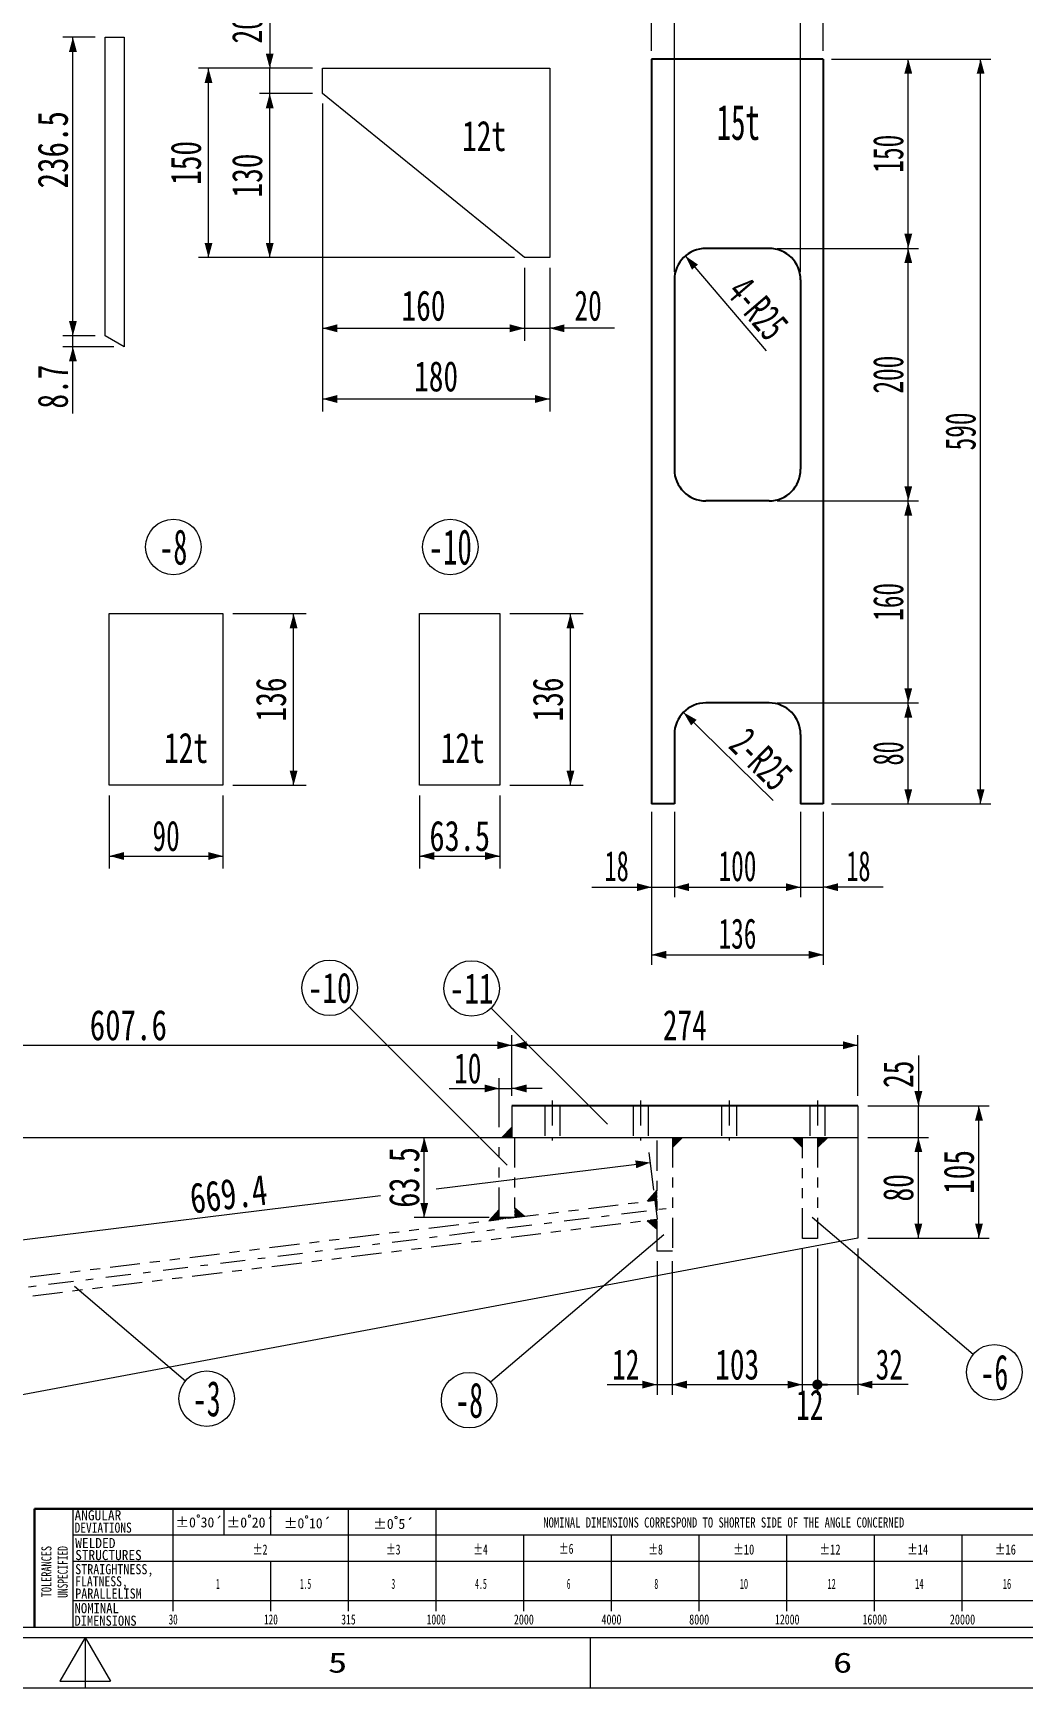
# Model space of a CAD drawing. Header units: millimetres. Extents: x -1604 to 1596, y -1101 to 1107.
# Drawn here: x -45 to 739, y -1101 to 210 of the extents above; entities that cross this region are included whole.
import ezdxf
from ezdxf.enums import TextEntityAlignment as Align

# ---------------------------------------------------------------- set-up
doc = ezdxf.new("R2010")
doc.units = ezdxf.units.MM
doc.header["$LTSCALE"] = 8
doc.linetypes.add('CENTER', pattern=[5.716318, 2.485356, -1.242678, 0.745607, -1.242678])
doc.linetypes.add('DIVIDE', pattern=[7.953138, 2.982427, -0.994142, 0.994142, -0.994142, 0.994142, -0.994142])
doc.layers.add('ZUWAKU', color=7, linetype='Continuous')
doc.styles.add('FdaStyle0', font='', dxfattribs={"width": 0.633743, "height": 24})
doc.styles.get('FdaStyle0').set_extended_font_data('굴림체')

# ---------------------------------------------------------------- blocks, each defined once
blk = doc.blocks.new('_ArrowFill')
at = {"linetype": 'Continuous'}
blk.add_hatch(color=0, dxfattribs=at).paths.add_polyline_path([(0, 0), (-0.97, 0.26), (-0.97, -0.26)], flags=0)
blk = doc.blocks.new('DA_IMAGEDIMGROUP_16')
at = {"color": 4, "lineweight": 13}
for p, q in [((444.7, 195.4), (444.7, 254.1)), ((462.7, 20.4), (462.7, 254.1)), ((562.7, 20.4), (562.7, 254.1)), ((580.7, 195.4), (580.7, 254.1)), ((397.4, 246.1), (444.7, 246.1)), ((444.7, 246.1), (462.7, 246.1)), ((462.7, 246.1), (562.7, 246.1)), ((562.7, 246.1), (580.7, 246.1)), ((628.1, 246.1), (580.7, 246.1))]:
    blk.add_line(p, q, dxfattribs=at)
at = {"color": 4, "xscale": 12.00001044027347, "yscale": 11.99999790884644}
for p in [(444.7, 246.1), (562.7, 246.1)]:
    blk.add_blockref('_ArrowFill', p, dxfattribs=at)
at = {"color": 4, "xscale": 12.00001044027347, "yscale": 11.99999790884644, "rotation": 180}
for p in [(462.7, 246.1), (580.7, 246.1)]:
    blk.add_blockref('_ArrowFill', p, dxfattribs=at)
at = {"color": 3, "style": 'FdaStyle0'}
for s, width, p, p2 in [('18', 0.605455, (407.4, 250.9), (426.6, 250.9)), ('100', 0.626254, (497.7, 250.9), (527.7, 250.9)), ('18', 0.605455, (598.9, 250.9), (618.1, 250.9))]:
    blk.add_text(s, height=24, dxfattribs=dict(at, width=width)).set_placement(p, p2, align=Align.FIT)
blk = doc.blocks.new('DA_IMAGEDIMGROUP_17')
at = {"color": 4, "lineweight": 13}
blk.add_line((535.6, -42.1), (471.5, 33), dxfattribs=at)
at = {"color": 4, "xscale": 12.00001044027347, "yscale": 11.99999790884644, "rotation": 130.4865811496968}
blk.add_blockref('_ArrowFill', (471.5, 33), dxfattribs=at)
at = {"color": 3, "style": 'FdaStyle0', "width": 0.639431}
blk.add_text('4-R25', height=24, rotation=310.4866, dxfattribs=at).set_placement((503.1, 3.3), (536.6, -35.9), align=Align.FIT)
blk = doc.blocks.new('DA_IMAGEDIMGROUP_18')
at = {"color": 4, "lineweight": 13}
blk.add_line((540.9, -398.4), (469.9, -328.5), dxfattribs=at)
at = {"color": 4, "xscale": 12.00001044027347, "yscale": 11.99999790884644, "rotation": 135.4092766094294}
blk.add_blockref('_ArrowFill', (469.9, -328.5), dxfattribs=at)
at = {"color": 3, "style": 'FdaStyle0', "width": 0.639431}
blk.add_text('2-R25', height=24, rotation=315.4093, dxfattribs=at).set_placement((504.7, -356), (541.4, -392.2), align=Align.FIT)
blk = doc.blocks.new('DA_IMAGEDIMGROUP_19')
at = {"color": 4, "lineweight": 13}
for p, q in [((444.7, -407.4), (444.7, -475)), ((462.7, -407.4), (462.7, -475)), ((562.7, -407.4), (562.7, -475)), ((580.7, -407.4), (580.7, -475)), ((397.4, -467), (444.7, -467)), ((444.7, -467), (462.7, -467)), ((462.7, -467), (562.7, -467)), ((562.7, -467), (580.7, -467)), ((628.1, -467), (580.7, -467))]:
    blk.add_line(p, q, dxfattribs=at)
at = {"color": 4, "xscale": 12.00001044027347, "yscale": 11.99999790884644}
for p in [(444.7, -467), (562.7, -467)]:
    blk.add_blockref('_ArrowFill', p, dxfattribs=at)
at = {"color": 4, "xscale": 12.00001044027347, "yscale": 11.99999790884644, "rotation": 180}
for p in [(462.7, -467), (580.7, -467)]:
    blk.add_blockref('_ArrowFill', p, dxfattribs=at)
at = {"color": 3, "style": 'FdaStyle0'}
for s, width, p, p2 in [('18', 0.605455, (407.4, -462.2), (426.6, -462.2)), ('100', 0.626254, (497.7, -462.2), (527.7, -462.2)), ('18', 0.605455, (598.9, -462.2), (618.1, -462.2))]:
    blk.add_text(s, height=24, dxfattribs=dict(at, width=width)).set_placement(p, p2, align=Align.FIT)
blk = doc.blocks.new('DA_IMAGEDIMGROUP_20')
at = {"color": 4, "lineweight": 13}
for p, q in [((444.7, -473.4), (444.7, -528.5)), ((580.7, -473.4), (580.7, -528.5)), ((444.7, -520.5), (580.7, -520.5))]:
    blk.add_line(p, q, dxfattribs=at)
at = {"color": 4, "xscale": 12.00001044027347, "yscale": 11.99999790884644, "rotation": 180}
blk.add_blockref('_ArrowFill', (444.7, -520.5), dxfattribs=at)
at = {"color": 4, "xscale": 12.00001044027347, "yscale": 11.99999790884644}
blk.add_blockref('_ArrowFill', (580.7, -520.5), dxfattribs=at)
at = {"color": 3, "style": 'FdaStyle0', "width": 0.625313}
blk.add_text('136', height=24, dxfattribs=at).set_placement((497.7, -515.7), (527.7, -515.7), align=Align.FIT)
blk = doc.blocks.new('DA_IMAGEDIMGROUP_21')
at = {"color": 4, "lineweight": 13}
for p, q in [((587.1, 189), (656, 189)), ((648, 39), (648, 189)), ((544.1, 39), (656, 39)), ((648, -161), (648, 39)), ((544.1, -161), (656, -161)), ((648, -321), (648, -161)), ((544.1, -321), (656, -321)), ((648, -401), (648, -321)), ((587.1, -401), (656, -401))]:
    blk.add_line(p, q, dxfattribs=at)
at = {"color": 4, "xscale": 12.00001044027347, "yscale": 11.99999790884644}
for p, rotation in [((648, 189), 90), ((648, 39), 270), ((648, 39), 90), ((648, -161), 270), ((648, -161), 90), ((648, -321), 270), ((648, -321), 90), ((648, -401), 270)]:
    blk.add_blockref('_ArrowFill', p, dxfattribs=dict(at, rotation=rotation))
at = {"color": 3, "style": 'FdaStyle0'}
for s, width, p, p2 in [('150', 0.626254, (644, 99), (644, 129)), ('200', 0.626254, (644, -76), (644, -46)), ('160', 0.626254, (644, -256), (644, -226)), ('80', 0.608682, (644, -370.6), (644, -351.4))]:
    blk.add_text(s, height=24, rotation=90, dxfattribs=dict(at, width=width)).set_placement(p, p2, align=Align.FIT)
blk = doc.blocks.new('DA_IMAGEDIMGROUP_22')
at = {"color": 4, "lineweight": 13}
for p, q in [((654.4, 189), (713.3, 189)), ((705.3, -401), (705.3, 189)), ((654.4, -401), (713.3, -401))]:
    blk.add_line(p, q, dxfattribs=at)
at = {"color": 4, "xscale": 12.00001044027347, "yscale": 11.99999790884644}
for p, rotation in [((705.3, 189), 90), ((705.3, -401), 270)]:
    blk.add_blockref('_ArrowFill', p, dxfattribs=dict(at, rotation=rotation))
at = {"color": 3, "style": 'FdaStyle0', "width": 0.626254}
blk.add_text('590', height=24, rotation=90, dxfattribs=at).set_placement((701.3, -121), (701.3, -91), align=Align.FIT)
blk = doc.blocks.new('DA_IMAGEDIMGROUP_32')
at = {"color": 4, "lineweight": 13}
for p, q in [((184, 153.7), (184, -34.3)), ((344, 23.7), (344, -34.3)), ((364, 23.7), (364, -34.3)), ((184, -24.3), (344, -24.3)), ((344, -24.3), (364, -24.3)), ((415.2, -24.3), (364, -24.3))]:
    blk.add_line(p, q, dxfattribs=at)
at = {"color": 4, "xscale": 12.00001044027347, "yscale": 11.99999790884644, "rotation": 180}
for p in [(184, -24.3), (364, -24.3)]:
    blk.add_blockref('_ArrowFill', p, dxfattribs=at)
at = {"color": 4, "xscale": 12.00001044027347, "yscale": 11.99999790884644}
blk.add_blockref('_ArrowFill', (344, -24.3), dxfattribs=at)
at = {"color": 3, "style": 'FdaStyle0'}
for s, width, p, p2 in [('160', 0.726454, (246.6, -18.3), (281.4, -18.3)), ('20', 0.684768, (383.6, -18.3), (405.2, -18.3))]:
    blk.add_text(s, height=24, dxfattribs=dict(at, width=width)).set_placement(p, p2, align=Align.FIT)
blk = doc.blocks.new('DA_IMAGEDIMGROUP_33')
at = {"color": 4, "lineweight": 13}
for p, q in [((184, 153.7), (184, -90.3)), ((364, 23.7), (364, -90.3)), ((184, -80.3), (364, -80.3))]:
    blk.add_line(p, q, dxfattribs=at)
at = {"color": 4, "xscale": 12.00001044027347, "yscale": 11.99999790884644, "rotation": 180}
blk.add_blockref('_ArrowFill', (184, -80.3), dxfattribs=at)
at = {"color": 4, "xscale": 12.00001044027347, "yscale": 11.99999790884644}
blk.add_blockref('_ArrowFill', (364, -80.3), dxfattribs=at)
at = {"color": 3, "style": 'FdaStyle0', "width": 0.726454}
blk.add_text('180', height=24, dxfattribs=at).set_placement((256.6, -74.3), (291.4, -74.3), align=Align.FIT)
blk = doc.blocks.new('DA_IMAGEDIMGROUP_34')
at = {"color": 4, "lineweight": 13}
for p, q in [((142.2, 232.9), (142.2, 181.7)), ((176, 181.7), (134.2, 181.7)), ((142.2, 161.7), (142.2, 181.7)), ((176, 161.7), (134.2, 161.7)), ((142.2, 31.7), (142.2, 161.7)), ((336, 31.7), (134.2, 31.7))]:
    blk.add_line(p, q, dxfattribs=at)
at = {"color": 4, "xscale": 12.00001044027347, "yscale": 11.99999790884644}
for p, rotation in [((142.2, 181.7), 270), ((142.2, 161.7), 90), ((142.2, 31.7), 270)]:
    blk.add_blockref('_ArrowFill', p, dxfattribs=dict(at, rotation=rotation))
at = {"color": 3, "style": 'FdaStyle0'}
for s, width, p, p2 in [('20', 0.684768, (136.2, 201.3), (136.2, 222.9)), ('130', 0.726454, (136.2, 79.3), (136.2, 114.1))]:
    blk.add_text(s, height=24, rotation=90, dxfattribs=dict(at, width=width)).set_placement(p, p2, align=Align.FIT)
blk = doc.blocks.new('DA_IMAGEDIMGROUP_35')
at = {"color": 4, "lineweight": 13}
for p, q in [((176, 181.7), (85.7, 181.7)), ((93.7, 31.7), (93.7, 181.7)), ((336, 31.7), (85.7, 31.7))]:
    blk.add_line(p, q, dxfattribs=at)
at = {"color": 4, "xscale": 12.00001044027347, "yscale": 11.99999790884644}
for p, rotation in [((93.7, 181.7), 90), ((93.7, 31.7), 270)]:
    blk.add_blockref('_ArrowFill', p, dxfattribs=dict(at, rotation=rotation))
at = {"color": 3, "style": 'FdaStyle0', "width": 0.726454}
blk.add_text('150', height=24, rotation=90, dxfattribs=at).set_placement((87.7, 89.3), (87.7, 124.1), align=Align.FIT)
blk = doc.blocks.new('DA_IMAGEDIMGROUP_110')
at = {"color": 4, "lineweight": 13}
for p, q in [((3.8, 206.3), (-21.7, 206.3)), ((-13.7, -30.2), (-13.7, 206.3)), ((3.8, -30.2), (-21.7, -30.2)), ((18.8, -38.9), (-21.7, -38.9)), ((-13.7, -38.9), (-13.7, -30.2)), ((-13.7, -91.9), (-13.7, -38.9))]:
    blk.add_line(p, q, dxfattribs=at)
at = {"color": 4, "xscale": 12.00001044027347, "yscale": 11.99999790884644}
for p, rotation in [((-13.7, 206.3), 90), ((-13.7, -30.2), 270), ((-13.7, -38.9), 90)]:
    blk.add_blockref('_ArrowFill', p, dxfattribs=dict(at, rotation=rotation))
at = {"color": 3, "style": 'FdaStyle0'}
for s, width, p, p2 in [('236.5', 0.758395, (-17.7, 86.5), (-17.7, 147.7)), ('8.7', 0.716395, (-17.7, -87.9), (-17.7, -53.1))]:
    blk.add_text(s, height=24, rotation=90, dxfattribs=dict(at, width=width)).set_placement(p, p2, align=Align.FIT)
blk = doc.blocks.new('DA_IMAGEDIMGROUP_111')
at = {"color": 4, "lineweight": 13}
for p, q in [((113.1, -250.3), (171.1, -250.3)), ((161.1, -386.3), (161.1, -250.3)), ((113.1, -386.3), (171.1, -386.3))]:
    blk.add_line(p, q, dxfattribs=at)
at = {"color": 4, "xscale": 12.00001044027347, "yscale": 11.99999790884644}
for p, rotation in [((161.1, -250.3), 90), ((161.1, -386.3), 270)]:
    blk.add_blockref('_ArrowFill', p, dxfattribs=dict(at, rotation=rotation))
at = {"color": 3, "style": 'FdaStyle0', "width": 0.725363}
blk.add_text('136', height=24, rotation=90, dxfattribs=at).set_placement((155.1, -335.7), (155.1, -300.9), align=Align.FIT)
blk = doc.blocks.new('DA_IMAGEDIMGROUP_112')
at = {"color": 4, "lineweight": 13}
for p, q in [((15.1, -394.3), (15.1, -452.3)), ((105.1, -394.3), (105.1, -452.3)), ((15.1, -442.3), (105.1, -442.3))]:
    blk.add_line(p, q, dxfattribs=at)
at = {"color": 4, "xscale": 12.00001044027347, "yscale": 11.99999790884644, "rotation": 180}
blk.add_blockref('_ArrowFill', (15.1, -442.3), dxfattribs=at)
at = {"color": 4, "xscale": 12.00001044027347, "yscale": 11.99999790884644}
blk.add_blockref('_ArrowFill', (105.1, -442.3), dxfattribs=at)
at = {"color": 3, "style": 'FdaStyle0', "width": 0.684768}
blk.add_text('90', height=24, dxfattribs=at).set_placement((49.3, -438.3), (70.9, -438.3), align=Align.FIT)
blk = doc.blocks.new('DC_GROUP_128')
at = {"color": 4, "lineweight": 13}
blk.add_circle((65.9, -197.5), 22, dxfattribs=at)
at = {"color": 3, "style": 'FdaStyle0', "width": 0.594643}
blk.add_text('-8', height=28, dxfattribs=at).set_placement((54.9, -211.5), (76.9, -211.5), align=Align.FIT)
blk = doc.blocks.new('DC_GROUP_138')
at = {"color": 4, "linetype": 'DIVIDE', "lineweight": 13}
for p, q in [((449.2, -665.2), (461.2, -665.2)), ((449.2, -755.2), (449.2, -665.2)), ((461.2, -665.2), (461.2, -755.2)), ((461.2, -755.2), (449.2, -755.2))]:
    blk.add_line(p, q, dxfattribs=at)
blk = doc.blocks.new('DC_GROUP_139')
at = {"color": 4, "linetype": 'DIVIDE', "lineweight": 13}
for p, q in [((564.2, -665.2), (576.2, -665.2)), ((564.2, -745.2), (564.2, -665.2)), ((576.2, -665.2), (576.2, -745.2)), ((576.2, -745.2), (564.2, -745.2))]:
    blk.add_line(p, q, dxfattribs=at)
blk = doc.blocks.new('DC_GROUP_140')
at = {"color": 4, "linetype": 'DIVIDE', "lineweight": 13}
for p, q in [((-236.9, -799), (447.3, -715)), ((447.3, -715), (449.2, -729.9)), ((-235, -813.9), (449.2, -729.9)), ((-236.9, -799), (-235, -813.9))]:
    blk.add_line(p, q, dxfattribs=at)
blk = doc.blocks.new('DC_GROUP_141')
at = {"color": 4, "linetype": 'DIVIDE', "lineweight": 13}
for p, q in [((324, -665.2), (336, -665.2)), ((324, -728.7), (324, -665.2)), ((336, -665.2), (336, -728.7)), ((336, -728.7), (324, -728.7))]:
    blk.add_line(p, q, dxfattribs=at)
blk = doc.blocks.new('DC_GROUP_142')
at = {"color": 4, "lineweight": 13}
for p, q in [((327.2, -665.2), (334, -658.3)), ((328.3, -665.2), (334, -659.4)), ((329.4, -665.2), (334, -660.5)), ((330.6, -665.2), (334, -661.7)), ((331.7, -665.2), (334, -662.8)), ((332.8, -665.2), (334, -663.9)), ((333.9, -665.2), (334, -665.1))]:
    blk.add_line(p, q, dxfattribs=at)
blk = doc.blocks.new('DA_IMAGEDIMGROUP_131')
at = {"color": 4, "lineweight": 13}
for p, q in [((-273.6, -657.2), (-273.6, -584.2)), ((334, -632.2), (334, -584.2)), ((608, -632.2), (608, -584.2)), ((-273.6, -592.2), (334, -592.2)), ((334, -592.2), (608, -592.2))]:
    blk.add_line(p, q, dxfattribs=at)
at = {"color": 4, "xscale": 12.00001044027347, "yscale": 11.99999790884644, "rotation": 180}
for p in [(-273.6, -592.2), (334, -592.2)]:
    blk.add_blockref('_ArrowFill', p, dxfattribs=at)
at = {"color": 4, "xscale": 12.00001044027347, "yscale": 11.99999790884644}
for p in [(334, -592.2), (608, -592.2)]:
    blk.add_blockref('_ArrowFill', p, dxfattribs=at)
at = {"color": 3, "style": 'FdaStyle0'}
for s, width, p, p2 in [('607.6', 0.758395, (-0.4, -588.2), (60.8, -588.2)), ('274', 0.711119, (453.6, -588.2), (488.4, -588.2))]:
    blk.add_text(s, height=24, dxfattribs=dict(at, width=width)).set_placement(p, p2, align=Align.FIT)
blk = doc.blocks.new('DA_IMAGEDIMGROUP_132')
at = {"color": 4, "lineweight": 13}
for p, q in [((656, -600.4), (656, -640.2)), ((616, -640.2), (664, -640.2)), ((656, -665.2), (656, -640.2)), ((616, -665.2), (664, -665.2)), ((656, -745.1), (656, -665.2)), ((616, -745.1), (664, -745.1))]:
    blk.add_line(p, q, dxfattribs=at)
at = {"color": 4, "xscale": 12.00001044027347, "yscale": 11.99999790884644}
for p, rotation in [((656, -640.2), 270), ((656, -665.2), 90), ((656, -745.1), 270)]:
    blk.add_blockref('_ArrowFill', p, dxfattribs=dict(at, rotation=rotation))
at = {"color": 3, "style": 'FdaStyle0'}
for s, width, p, p2 in [('25', 0.683207, (652, -626), (652, -604.4)), ('80', 0.684768, (652, -715.9), (652, -694.3))]:
    blk.add_text(s, height=24, rotation=90, dxfattribs=dict(at, width=width)).set_placement(p, p2, align=Align.FIT)
blk = doc.blocks.new('DA_IMAGEDIMGROUP_133')
at = {"color": 4, "lineweight": 13}
for p, q in [((616, -640.2), (712, -640.2)), ((704, -745.1), (704, -640.2)), ((616, -745.1), (712, -745.1))]:
    blk.add_line(p, q, dxfattribs=at)
at = {"color": 4, "xscale": 12.00001044027347, "yscale": 11.99999790884644}
for p, rotation in [((704, -640.2), 90), ((704, -745.1), 270)]:
    blk.add_blockref('_ArrowFill', p, dxfattribs=dict(at, rotation=rotation))
at = {"color": 3, "style": 'FdaStyle0', "width": 0.725363}
blk.add_text('105', height=24, rotation=90, dxfattribs=at).set_placement((700, -710), (700, -675.2), align=Align.FIT)
blk = doc.blocks.new('DC_GROUP_149')
at = {"color": 4, "lineweight": 13}
blk.add_line((571.8, -728.5), (699.5, -837), dxfattribs=at)
blk.add_circle((716.2, -851.2), 22, dxfattribs=at)
at = {"color": 3, "style": 'FdaStyle0', "width": 0.59645}
blk.add_text('-6', height=28, dxfattribs=at).set_placement((705.2, -865.2), (727.2, -865.2), align=Align.FIT)
blk = doc.blocks.new('_Dot')
at = {"color": 0, "linetype": 'ByBlock', "lineweight": -2}
blk.add_line((-0.5, 0), (-1, 0), dxfattribs=at)
at = {"color": 0, "linetype": 'ByBlock', "const_width": 0.5}
blk.add_lwpolyline([(-0.25, 0, 1), (0.25, 0, 1)], format="xyb", close=True, dxfattribs=at)
blk = doc.blocks.new('DA_IMAGEDIMGROUP_134')
at = {"color": 4, "lineweight": 13}
for p, q in [((564, -753.2), (564, -869)), ((576, -753.2), (576, -869)), ((608, -753.1), (608, -869)), ((449, -763.2), (449, -869)), ((461, -763.2), (461, -869)), ((409.4, -861), (449, -861)), ((449, -861), (461, -861)), ((461, -861), (564, -861)), ((564, -861), (576, -861)), ((576, -861), (608, -861)), ((647.8, -861), (608, -861))]:
    blk.add_line(p, q, dxfattribs=at)
at = {"color": 4, "xscale": 12.00001044027347, "yscale": 11.99999790884644}
for p in [(449, -861), (564, -861)]:
    blk.add_blockref('_ArrowFill', p, dxfattribs=at)
at = {"color": 4, "rotation": 180}
for name, p, xscale, yscale in [('_ArrowFill', (461, -861), 12.00001044027347, 11.99999790884644), ('_Dot', (576, -861), 8, 8), ('_ArrowFill', (608, -861), 12.00001044027347, 11.99999790884644)]:
    blk.add_blockref(name, p, dxfattribs=dict(at, xscale=xscale, yscale=yscale))
at = {"color": 3, "style": 'FdaStyle0'}
for s, width, p, p2 in [('12', 0.681136, (413.4, -857), (435, -857)), ('103', 0.724637, (495.1, -857), (529.9, -857)), ('32', 0.681136, (622.2, -857), (643.8, -857)), ('12', 0.681136, (559.2, -889), (580.8, -889))]:
    blk.add_text(s, height=24, dxfattribs=dict(at, width=width)).set_placement(p, p2, align=Align.FIT)
blk = doc.blocks.new('DC_GROUP_150')
at = {"color": 4, "lineweight": 13}
for p, q in [((317.2, -731), (324, -724.2)), ((317.4, -729.6), (324, -723)), ((318.5, -730.8), (324, -725.3)), ((319.8, -730.7), (324, -726.4)), ((321, -730.5), (324, -727.5)), ((322.3, -730.4), (324, -728.7)), ((323.6, -730.2), (325.1, -728.7)), ((324.9, -730.1), (326.3, -728.7)), ((326.2, -729.9), (327.4, -728.7)), ((327.5, -729.7), (328.5, -728.7)), ((328.8, -729.6), (329.7, -728.7)), ((330.1, -729.4), (330.8, -728.7)), ((331.4, -729.3), (331.9, -728.7)), ((332.7, -729.1), (333.1, -728.7)), ((333.9, -728.9), (334.2, -728.7)), ((335.2, -728.8), (335.3, -728.7))]:
    blk.add_line(p, q, dxfattribs=at)
blk = doc.blocks.new('DC_GROUP_151')
at = {"color": 4, "lineweight": 13}
for p, q in [((441.3, -731), (441.5, -730.9)), ((441.9, -731.5), (442.8, -730.7)), ((442.5, -732), (444, -730.5)), ((443.1, -732.6), (445.3, -730.4)), ((443.7, -733.1), (446.6, -730.2)), ((444.3, -733.6), (447.9, -730.1)), ((444.9, -734.2), (449.2, -729.9)), ((445.5, -734.7), (449.2, -731.1)), ((446.1, -735.2), (449.2, -732.2)), ((446.7, -735.8), (449.2, -733.3)), ((447.3, -736.3), (449.2, -734.5)), ((447.9, -736.8), (449.2, -735.6)), ((448.5, -737.4), (449.2, -736.7)), ((449.1, -737.9), (449.2, -737.9))]:
    blk.add_line(p, q, dxfattribs=at)
blk = doc.blocks.new('DC_GROUP_152')
at = {"color": 4, "lineweight": 13}
blk.add_line((454.3, -742.3), (317, -859), dxfattribs=at)
blk.add_circle((300.2, -873.3), 22, dxfattribs=at)
at = {"color": 3, "style": 'FdaStyle0', "width": 0.594643}
blk.add_text('-8', height=28, dxfattribs=at).set_placement((289.2, -887.3), (311.2, -887.3), align=Align.FIT)
blk = doc.blocks.new('DC_GROUP_153')
at = {"color": 4, "lineweight": 13}
blk.add_line((-12.5, -783.1), (75.5, -857.9), dxfattribs=at)
blk.add_circle((92.3, -872.1), 22, dxfattribs=at)
at = {"color": 3, "style": 'FdaStyle0', "width": 0.595545}
blk.add_text('-3', height=28, dxfattribs=at).set_placement((81.3, -886.1), (103.3, -886.1), align=Align.FIT)
blk = doc.blocks.new('DC_GROUP_154')
at = {"color": 4, "lineweight": 13}
blk.add_line((330.2, -687.2), (205.3, -562.3), dxfattribs=at)
blk.add_circle((189.7, -546.7), 22, dxfattribs=at)
at = {"color": 3, "style": 'FdaStyle0', "width": 0.726454}
blk.add_text('-10', height=24, dxfattribs=at).set_placement((172.3, -558.7), (207.1, -558.7), align=Align.FIT)
blk = doc.blocks.new('DA_IMAGEDIMGROUP_135')
at = {"color": 4, "lineweight": 13}
for p, q in [((264.6, -728.7), (264.6, -665.2)), ((316, -728.7), (256.6, -728.7))]:
    blk.add_line(p, q, dxfattribs=at)
at = {"color": 4, "xscale": 12.00001044027347, "yscale": 11.99999790884644}
for p, rotation in [((264.6, -665.2), 90.00000000000328), ((264.6, -728.7), 270.0000000000033)]:
    blk.add_blockref('_ArrowFill', p, dxfattribs=dict(at, rotation=rotation))
at = {"color": 3, "style": 'FdaStyle0', "width": 0.746079}
blk.add_text('63.5', height=24, rotation=90, dxfattribs=at).set_placement((260.6, -720.9), (260.6, -672.9), align=Align.FIT)
blk = doc.blocks.new('DC_GROUP_155')
at = {"color": 4, "lineweight": 13}
for p, q in [((446.4, -707.1), (442.7, -677.2)), ((274, -705.9), (443.7, -685.1)), ((-240.5, -769.1), (229.9, -711.3)), ((-237.8, -791.1), (-241.5, -761.2))]:
    blk.add_line(p, q, dxfattribs=at)
at = {"color": 4, "xscale": 12.00001044027347, "yscale": 11.99999790884644}
for p, rotation in [((443.7, -685.1), 6.999999999999665), ((-240.5, -769.1), 186.9999999999997)]:
    blk.add_blockref('_ArrowFill', p, dxfattribs=dict(at, rotation=rotation))
at = {"color": 3, "style": 'FdaStyle0', "width": 0.74947}
blk.add_text('669.4', height=24, rotation=7, dxfattribs=at).set_placement((80.6, -725.6), (141.4, -718.2), align=Align.FIT)
blk = doc.blocks.new('DA_IMAGEDIMGROUP_136')
at = {"color": 4, "lineweight": 13}
for p, q in [((332.4, -250.3), (390.4, -250.3)), ((380.4, -386.3), (380.4, -250.3)), ((332.4, -386.3), (390.4, -386.3))]:
    blk.add_line(p, q, dxfattribs=at)
at = {"color": 4, "xscale": 12.00001044027347, "yscale": 11.99999790884644}
for p, rotation in [((380.4, -250.3), 90), ((380.4, -386.3), 270)]:
    blk.add_blockref('_ArrowFill', p, dxfattribs=dict(at, rotation=rotation))
at = {"color": 3, "style": 'FdaStyle0', "width": 0.725363}
blk.add_text('136', height=24, rotation=90, dxfattribs=at).set_placement((374.4, -335.7), (374.4, -300.9), align=Align.FIT)
blk = doc.blocks.new('DA_IMAGEDIMGROUP_137')
at = {"color": 4, "lineweight": 13}
for p, q in [((260.9, -394.3), (260.9, -452.3)), ((324.4, -394.3), (324.4, -452.3)), ((260.9, -442.3), (324.4, -442.3))]:
    blk.add_line(p, q, dxfattribs=at)
at = {"color": 4, "xscale": 12.00001044027347, "yscale": 11.99999790884644, "rotation": 180}
blk.add_blockref('_ArrowFill', (260.9, -442.3), dxfattribs=at)
at = {"color": 4, "xscale": 12.00001044027347, "yscale": 11.99999790884644}
blk.add_blockref('_ArrowFill', (324.4, -442.3), dxfattribs=at)
at = {"color": 3, "style": 'FdaStyle0', "width": 0.746079}
blk.add_text('63.5', height=24, dxfattribs=at).set_placement((268.7, -438.3), (316.7, -438.3), align=Align.FIT)
blk = doc.blocks.new('DC_GROUP_156')
at = {"color": 4, "lineweight": 13}
blk.add_circle((285.2, -197.5), 22, dxfattribs=at)
at = {"color": 3, "style": 'FdaStyle0', "width": 0.611939}
blk.add_text('-10', height=28, dxfattribs=at).set_placement((268.1, -211.5), (302.3, -211.5), align=Align.FIT)
blk = doc.blocks.new('DC_GROUP_157')
at = {"color": 4, "lineweight": 13}
blk.add_line((409.7, -654.8), (317.6, -562.7), dxfattribs=at)
blk.add_circle((302.1, -547.2), 22, dxfattribs=at)
at = {"color": 3, "style": 'FdaStyle0', "width": 0.791125}
blk.add_text('-11', height=24, dxfattribs=at).set_placement((284.7, -559.2), (319.5, -559.2), align=Align.FIT)
blk = doc.blocks.new('DC_GROUP_159')
at = {"color": 4, "lineweight": 13}
for p, q in [((336, -720.7), (336.1, -720.7)), ((336, -721.9), (336.7, -721.2)), ((336, -723), (337.3, -721.8)), ((336, -724.1), (337.9, -722.3)), ((336, -725.3), (338.5, -722.8)), ((336, -726.4), (339.1, -723.4)), ((336, -727.5), (339.7, -723.9)), ((336, -728.7), (340.3, -724.4)), ((337.3, -728.5), (340.9, -725)), ((338.6, -728.4), (341.5, -725.5)), ((339.9, -728.2), (342.1, -726)), ((341.2, -728.1), (342.7, -726.6)), ((342.4, -727.9), (343.3, -727.1)), ((343.7, -727.7), (343.9, -727.6))]:
    blk.add_line(p, q, dxfattribs=at)
blk = doc.blocks.new('DC_GROUP_160')
at = {"color": 4, "lineweight": 13}
for p, q in [((445.6, -710.9), (449.2, -707.3)), ((441.9, -715.7), (449.2, -708.4)), ((443.2, -715.5), (449.2, -709.5)), ((444.5, -715.4), (449.2, -710.7)), ((445.7, -715.2), (449.2, -711.8)), ((447, -715.1), (449.2, -712.9)), ((447.4, -715.8), (449.2, -714.1)), ((447.6, -716.8), (449.2, -715.2)), ((447.7, -717.8), (449.2, -716.3)), ((447.8, -718.8), (449.2, -717.4)), ((447.9, -719.8), (449.2, -718.6)), ((448.1, -720.8), (449.2, -719.7)), ((448.2, -721.8), (449.2, -720.8)), ((448.7, -722.4), (449.2, -722))]:
    blk.add_line(p, q, dxfattribs=at)
blk = doc.blocks.new('DC_GROUP_161')
at = {"color": 4, "lineweight": 13}
for p, q in [((556.6, -665.6), (557, -665.2)), ((557.2, -666.1), (558.1, -665.2)), ((557.7, -666.7), (559.3, -665.2)), ((558.3, -667.3), (560.4, -665.2)), ((558.9, -667.8), (561.5, -665.2)), ((559.4, -668.4), (562.7, -665.2)), ((560, -669), (563.8, -665.2)), ((560.6, -669.5), (564.2, -665.9)), ((561.1, -670.1), (564.2, -667)), ((561.7, -670.7), (564.2, -668.2)), ((576.2, -672), (583, -665.2)), ((576.2, -670.9), (581.9, -665.2)), ((576.2, -669.8), (580.8, -665.2)), ((576.2, -668.6), (579.6, -665.2)), ((576.2, -667.5), (578.5, -665.2)), ((576.2, -666.4), (577.4, -665.2)), ((576.2, -665.2), (576.3, -665.2)), ((562.3, -671.2), (564.2, -669.3)), ((562.8, -671.8), (564.2, -670.4)), ((563.4, -672.4), (564.2, -671.6)), ((563.9, -672.9), (564.2, -672.7))]:
    blk.add_line(p, q, dxfattribs=at)
blk = doc.blocks.new('DC_GROUP_162')
at = {"color": 4, "lineweight": 13}
for p, q in [((461.2, -672), (468, -665.2)), ((461.2, -670.9), (466.9, -665.2)), ((461.2, -669.8), (465.8, -665.2)), ((461.2, -668.6), (464.6, -665.2)), ((461.2, -667.5), (463.5, -665.2)), ((461.2, -666.4), (462.4, -665.2)), ((461.2, -665.2), (461.3, -665.2))]:
    blk.add_line(p, q, dxfattribs=at)
blk = doc.blocks.new('DA_IMAGEDIMGROUP_139')
at = {"color": 4, "lineweight": 13}
for p, q in [((284.3, -626.4), (324, -626.4)), ((324, -657.2), (324, -618.4)), ((324, -626.4), (334, -626.4)), ((334, -632.2), (334, -618.4)), ((358, -626.4), (334, -626.4))]:
    blk.add_line(p, q, dxfattribs=at)
at = {"color": 4, "xscale": 12.00001044027347, "yscale": 11.99999790884644}
blk.add_blockref('_ArrowFill', (324, -626.4), dxfattribs=at)
at = {"color": 4, "xscale": 12.00001044027347, "yscale": 11.99999790884644, "rotation": 180}
blk.add_blockref('_ArrowFill', (334, -626.4), dxfattribs=at)
at = {"color": 3, "style": 'FdaStyle0', "width": 0.684768}
blk.add_text('10', height=24, dxfattribs=at).set_placement((288.3, -622.4), (309.9, -622.4), align=Align.FIT)
blk = doc.blocks.new('DC_GROUP_4')
at = {"layer": 'ZUWAKU', "color": 3, "lineweight": 13}
blk.add_line((-1556, -1053.24), (1548, -1053.24), dxfattribs=at)
blk = doc.blocks.new('DC_GROUP_5')
at = {"layer": 'ZUWAKU', "color": 3, "lineweight": 13}
blk.add_line((-1564, -1061.24), (1556, -1061.24), dxfattribs=at)
blk = doc.blocks.new('DC_GROUP_6')
at = {"layer": 'ZUWAKU', "color": 7, "lineweight": 13}
blk.add_line((-1604, -1101.24), (1596, -1101.24), dxfattribs=at)
blk = doc.blocks.new('DC_GROUP_7')
at = {"layer": 'ZUWAKU', "color": 3, "lineweight": 13}
blk.add_line((-1564, -1061.24), (1556, -1061.24), dxfattribs=at)
blk = doc.blocks.new('DC_GROUP_8')
at = {"layer": 'ZUWAKU', "color": 3, "lineweight": 13}
blk.add_line((-1556, -1053.24), (1548, -1053.24), dxfattribs=at)
blk = doc.blocks.new('DC_GROUP_9')
at = {"layer": 'ZUWAKU', "color": 7, "lineweight": 18}
for p, q in [((-4, -1061.2), (-24, -1095.9)), ((-4, -1061.2), (16, -1095.9)), ((-24, -1095.9), (16, -1095.9))]:
    blk.add_line(p, q, dxfattribs=at)
blk = doc.blocks.new('DC_GROUP_2')
at = {"layer": 'ZUWAKU', "color": 7, "lineweight": 18}
for p, q in [((-4, -1061.2), (-24, -1095.9)), ((-4, -1061.2), (-4, -1101.2)), ((-4, -1061.2), (16, -1095.9)), ((-24, -1095.9), (16, -1095.9))]:
    blk.add_line(p, q, dxfattribs=at)
at = {"layer": 'ZUWAKU', "color": 3, "lineweight": 18}
blk.add_line((396, -1061.2), (396, -1101.2), dxfattribs=at)
at = {"layer": 'ZUWAKU', "linetype": 'Continuous'}
for name in ['DC_GROUP_6', 'DC_GROUP_5', 'DC_GROUP_7', 'DC_GROUP_4', 'DC_GROUP_8', 'DC_GROUP_9']:
    blk.add_blockref(name, (0, 0), dxfattribs=at)
at = {"layer": 'ZUWAKU', "color": 3, "style": 'FdaStyle0', "width": 1.494567}
for s, p, p2 in [('5', (188.4, -1089.2), (203.6, -1089.2)), ('6', (588.4, -1089.2), (603.6, -1089.2))]:
    blk.add_text(s, height=16, dxfattribs=at).set_placement(p, p2, align=Align.FIT)
blk = doc.blocks.new('DC_GROUP_12')
at = {"layer": 'ZUWAKU', "color": 3, "lineweight": 30}
for p, q in [((756, -959.5), (-44, -959.5)), ((-44, -959.5), (-44, -1053.2))]:
    blk.add_line(p, q, dxfattribs=at)
at = {"layer": 'ZUWAKU', "color": 3, "lineweight": 20}
blk.add_line((-13.6, -1053.2), (-13.6, -959.5), dxfattribs=at)
at = {"layer": 'ZUWAKU', "color": 3, "lineweight": 15}
for p, q in [((65.7, -1040.5), (65.7, -959.5)), ((106.2, -980.3), (106.2, -959.5)), ((143.1, -980.3), (143.1, -959.5)), ((204.6, -1040.5), (204.6, -959.5)), ((274, -1040.5), (274, -959.5)), ((756, -980.3), (-13.6, -980.3)), ((343.5, -1040.5), (343.5, -980.3)), ((412.9, -1040.5), (412.9, -980.3)), ((482.4, -1040.5), (482.4, -980.3)), ((551.8, -1040.5), (551.8, -980.3)), ((621.3, -1040.5), (621.3, -980.3)), ((690.7, -1040.5), (690.7, -980.3)), ((756, -1001.2), (-13.6, -1001.2)), ((143.1, -1040.5), (143.1, -1001.2)), ((756, -1032.4), (-13.6, -1032.4))]:
    blk.add_line(p, q, dxfattribs=at)
at = {"layer": 'ZUWAKU', "color": 3, "style": 'FdaStyle0'}
for s, width, p, p2 in [('ANGULAR', 0.978612, (-12.4, -968.5), (24.6, -968.5)), ('±0˚30´', 0.839828, (67.4, -974.1), (104.9, -974.1)), ('±0˚20´', 0.839828, (108, -974.2), (145.4, -974.2)), ('±0˚10´', 0.839828, (153.3, -974.8), (190.7, -974.8)), ('±0˚5´', 0.82252, (224, -975.3), (256.2, -975.3)), ('NOMINAL DIMENSIONS CORRESPOND TO SHORTER SIDE OF THE ANGLE CONCERNED', 0.771757, (358.9, -974.2), (644.8, -974.2)), ('DEVIATIONS', 0.835524, (-12.4, -978.3), (32.9, -978.3)), ('WELDED', 0.985164, (-11.9, -990.5), (20, -990.5)), ('STRUCTURES', 0.972246, (-11.9, -1000), (40.8, -1000)), ('±2', 0.718921, (128.8, -995.6), (140.4, -995.6)), ('±3', 0.71964, (234.3, -995.6), (245.8, -995.6)), ('±4', 0.706215, (303.4, -995.6), (314.9, -995.6)), ('±6', 0.720361, (371.3, -995), (382.8, -995)), ('±8', 0.718921, (442.1, -995.6), (453.6, -995.6)), ('±10', 0.776793, (509.4, -995.6), (526, -995.6)), ('±12', 0.774765, (577.7, -995.6), (594.4, -995.6)), ('±14', 0.764503, (647.2, -995.6), (663.8, -995.6)), ('±16', 0.775922, (716.6, -995.6), (733.3, -995.6)), ('STRAIGHTNESS,', 0.901773, (-11.9, -1011.2), (50.1, -1011.2)), ('PARALLELISM', 0.884264, (-11.9, -1030.5), (40.8, -1030.5)), ('FLATNESS,', 0.888433, (-11.9, -1020.8), (29.8, -1020.8)), ('1', 0.77629, (99.7, -1022.8), (102.6, -1022.8)), ('1.5', 0.54694, (166.2, -1022.8), (175, -1022.8)), ('3', 0.585495, (238.6, -1022.8), (241.6, -1022.8)), ('4.5', 0.58696, (304.8, -1022.8), (314.2, -1022.8)), ('6', 0.545386, (377.6, -1022.8), (380.3, -1022.8)), ('8', 0.583662, (446.9, -1022.8), (449.9, -1022.8)), ('10', 0.628972, (514.5, -1022.8), (521.1, -1022.8)), ('12', 0.625636, (584, -1022.8), (590.6, -1022.8)), ('14', 0.628673, (653.3, -1022.8), (660.1, -1022.8)), ('16', 0.627538, (722.9, -1022.8), (729.5, -1022.8)), ('NOMINAL', 0.929837, (-12.4, -1042.1), (22.7, -1042.1)), ('DIMENSIONS', 0.906417, (-12.4, -1052), (36.7, -1052)), ('30', 0.68984, (62.1, -1051), (69.3, -1051)), ('120', 0.681364, (137.7, -1051), (148.6, -1051)), ('315', 0.720361, (198.8, -1051), (210.3, -1051)), ('1000', 0.70708, (266.5, -1051), (281.6, -1051)), ('2000', 0.736957, (335.6, -1051), (351.4, -1051)), ('4000', 0.736957, (405, -1051), (420.8, -1051)), ('8000', 0.736957, (474.5, -1051), (490.3, -1051)), ('12000', 0.72236, (542.4, -1051), (561.8, -1051)), ('16000', 0.72236, (611.8, -1051), (631.2, -1051)), ('20000', 0.746174, (680.9, -1051), (701, -1051))]:
    blk.add_text(s, height=8, dxfattribs=dict(at, width=width)).set_placement(p, p2, align=Align.FIT)
for s, width, p, p2 in [('TOLERANCES', 0.752253, (-30.7, -1029.5), (-30.7, -988.8)), ('UNSPECIFIED', 0.687669, (-17.8, -1029.9), (-17.8, -988.9))]:
    blk.add_text(s, height=8, rotation=90, dxfattribs=dict(at, width=width)).set_placement(p, p2, align=Align.FIT)

msp = doc.modelspace()

# ---------------------------------------------------------------- linework, layer by layer
at = {"color": 3, "lineweight": 13}
for p, q in [((11.8, 206.3), (26.8, 206.3)), ((11.8, -30.2), (11.8, 206.3)), ((26.8, 206.3), (26.8, -38.9)), ((184, 181.7), (364, 181.7)), ((184, 161.7), (184, 181.7)), ((364, 181.7), (364, 31.7)), ((344, 31.7), (184, 161.7)), ((364, 31.7), (344, 31.7)), ((26.8, -38.9), (11.8, -30.2)), ((15.1, -250.3), (105.1, -250.3)), ((15.1, -386.3), (15.1, -250.3)), ((105.1, -250.3), (105.1, -386.3)), ((260.9, -250.3), (324.4, -250.3)), ((260.9, -386.3), (260.9, -250.3)), ((324.4, -250.3), (324.4, -386.3)), ((105.1, -386.3), (15.1, -386.3)), ((324.4, -386.3), (260.9, -386.3)), ((334, -640.2), (334, -665.2)), ((608, -640.2), (608, -745.1)), ((-196.8, -665.2), (608, -665.2)), ((334, -657.2), (326, -665.2)), ((608, -745.1), (-278, -911.2))]:
    msp.add_line(p, q, dxfattribs=at)
at = {"color": 3}
for p, q in [((580.7, 189), (444.7, 189)), ((444.7, 189), (444.7, -401)), ((580.7, 189), (580.7, -401)), ((537.7, 39), (487.7, 39)), ((462.7, 14), (462.7, -136)), ((562.7, 14), (562.7, -136)), ((537.7, -161), (487.7, -161)), ((537.7, -321), (487.7, -321)), ((462.7, -346), (462.7, -401)), ((562.7, -346), (562.7, -401)), ((462.7, -401), (444.7, -401)), ((580.7, -401), (562.7, -401)), ((608, -640.2), (334, -640.2))]:
    msp.add_line(p, q, dxfattribs=at)
at = {"color": 4, "linetype": 'DIVIDE', "lineweight": 13}
for p, q in [((360, -640.2), (360, -665.2)), ((372, -640.2), (372, -665.2)), ((430, -640.2), (430, -665.2)), ((442, -640.2), (442, -665.2)), ((500, -640.2), (500, -665.2)), ((512, -640.2), (512, -665.2)), ((570, -640.2), (570, -665.2)), ((582, -640.2), (582, -665.2)), ((461.2, -673.2), (469.2, -665.2)), ((564.2, -673.2), (556.2, -665.2)), ((576.2, -673.2), (584.2, -665.2)), ((449.2, -706.8), (441.2, -715.8)), ((336, -720.7), (344, -727.7)), ((324, -722.2), (316.1, -731.1)), ((441.2, -730.9), (449.2, -737.9))]:
    msp.add_line(p, q, dxfattribs=at)
at = {"color": 4, "linetype": 'CENTER', "lineweight": 13}
for p, q in [((366, -636), (366, -667.6)), ((436, -636), (436, -667.6)), ((506, -636), (506, -667.6)), ((576, -636), (576, -667.6)), ((-305.4, -815), (456.6, -721.4))]:
    msp.add_line(p, q, dxfattribs=at)
at = {"color": 3}
for centre, start, end in [((487.7, 14), 90, 180), ((537.7, 14), 0, 90), ((487.7, -136), 180, 270), ((537.7, -136), 270, 360), ((487.7, -346), 90, 180), ((537.7, -346), 0, 90)]:
    msp.add_arc(centre, 25, start, end, dxfattribs=at)

# ---------------------------------------------------------------- block references
at = {"linetype": 'Continuous'}
for name in ['DA_IMAGEDIMGROUP_16', 'DA_IMAGEDIMGROUP_34', 'DA_IMAGEDIMGROUP_110', 'DA_IMAGEDIMGROUP_21', 'DA_IMAGEDIMGROUP_22', 'DA_IMAGEDIMGROUP_35', 'DA_IMAGEDIMGROUP_32', 'DA_IMAGEDIMGROUP_33', 'DA_IMAGEDIMGROUP_17', 'DC_GROUP_128', 'DC_GROUP_156', 'DA_IMAGEDIMGROUP_111', 'DA_IMAGEDIMGROUP_136', 'DA_IMAGEDIMGROUP_18', 'DA_IMAGEDIMGROUP_112', 'DA_IMAGEDIMGROUP_137', 'DA_IMAGEDIMGROUP_19', 'DA_IMAGEDIMGROUP_20', 'DC_GROUP_154', 'DC_GROUP_157', 'DA_IMAGEDIMGROUP_131', 'DA_IMAGEDIMGROUP_139', 'DA_IMAGEDIMGROUP_132', 'DA_IMAGEDIMGROUP_133', 'DA_IMAGEDIMGROUP_135', 'DC_GROUP_141', 'DC_GROUP_142', 'DC_GROUP_138', 'DC_GROUP_162', 'DC_GROUP_161', 'DC_GROUP_139', 'DC_GROUP_155', 'DC_GROUP_160', 'DC_GROUP_140', 'DC_GROUP_159', 'DC_GROUP_150', 'DC_GROUP_151', 'DC_GROUP_149', 'DC_GROUP_152', 'DA_IMAGEDIMGROUP_134', 'DC_GROUP_153']:
    msp.add_blockref(name, (0, 0), dxfattribs=at)
at = {"layer": 'ZUWAKU', "linetype": 'Continuous'}
for name in ['DC_GROUP_2', 'DC_GROUP_12']:
    msp.add_blockref(name, (0, 0), dxfattribs=at)

# ---------------------------------------------------------------- texts
at = {"color": 3, "style": 'FdaStyle0'}
for s, height, width, p, p2 in [('15t', 28, 0.659215, (496.2, 124.9), (530.4, 124.9)), ('12t', 24, 0.782577, (294.6, 116.1), (329.4, 116.1)), ('12t', 24, 0.782577, (58.5, -368.6), (93.3, -368.6)), ('12t', 24, 0.782577, (277.7, -368.6), (312.5, -368.6))]:
    msp.add_text(s, height=height, dxfattribs=dict(at, width=width)).set_placement(p, p2, align=Align.FIT)

doc.saveas('drawing.dxf')
